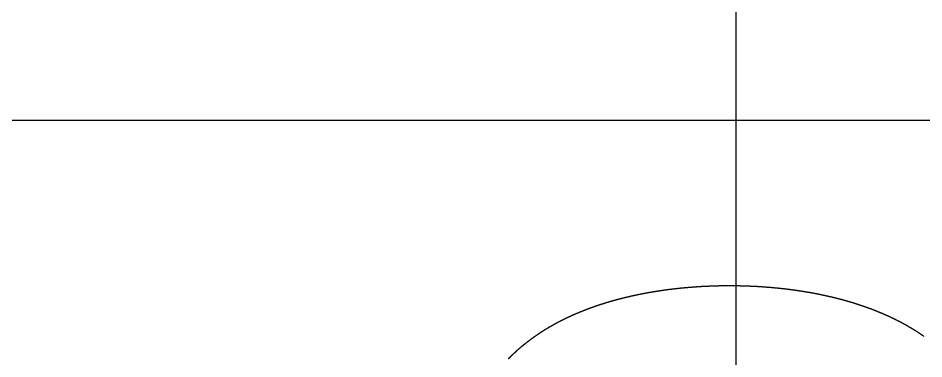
# Model space of a CAD drawing. Header units: millimetres. Extents: x 88 to 97873, y 32 to 55088.
# Drawn here: x 48054.59 to 48100.99, y 4648.27 to 4665.75 of the extents above; entities that cross this region are included whole.
import ezdxf

# ---------------------------------------------------------------- set-up
doc = ezdxf.new("R2010")
doc.units = ezdxf.units.MM
doc.header["$LTSCALE"] = 0.3
doc.layers.add('FICHAS_XLR', color=7, linetype='Continuous')

# ---------------------------------------------------------------- blocks, each defined once
blk = doc.blocks.new('FICHA_XLR_FEMEA')
at = {"layer": 'FICHAS_XLR', "color": 0}
blk.add_lwpolyline([(364.1, 1568.6), (363.8, 1568.8), (363.6, 1568.9), (363.3, 1569.1), (363, 1569.3), (362.8, 1569.5), (362.5, 1569.6), (362.3, 1569.8), (362, 1570), (361.8, 1570.2), (361.5, 1570.4), (361.3, 1570.5), (361, 1570.7), (360.7, 1570.9), (360.5, 1571.1), (360.2, 1571.2), (360, 1571.4), (359.7, 1571.6), (359.5, 1571.8), (359.2, 1571.9), (358.9, 1572.1), (358.7, 1572.3), (358.4, 1572.5), (358.2, 1572.6), (357.9, 1572.8), (357.7, 1573), (357.4, 1573.1), (357.1, 1573.3), (356.9, 1573.5), (356.6, 1573.7), (356.4, 1573.8), (356.1, 1574), (355.8, 1574.2), (355.6, 1574.4), (355.3, 1574.5), (355.1, 1574.7), (354.8, 1574.9), (354.5, 1575), (354.3, 1575.2), (354, 1575.4), (353.8, 1575.6), (353.5, 1575.7), (353.2, 1575.9), (353, 1576.1), (352.7, 1576.2), (352.4, 1576.4), (352.2, 1576.6), (351.9, 1576.8), (351.7, 1576.9), (351.4, 1577.1), (351.1, 1577.3), (350.9, 1577.4), (350.6, 1577.6), (350.3, 1577.8), (350.1, 1577.9), (349.8, 1578.1), (349.5, 1578.3), (349.3, 1578.5), (349, 1578.6), (348.7, 1578.8), (348.5, 1579), (348.2, 1579.1), (347.9, 1579.3), (347.7, 1579.5), (347.4, 1579.6), (347.1, 1579.8), (346.9, 1580), (346.6, 1580.1), (346.3, 1580.3), (346.1, 1580.5), (345.8, 1580.6), (345.5, 1580.8), (345.3, 1581), (345, 1581.1), (344.7, 1581.3), (344.5, 1581.5), (344.2, 1581.6), (343.9, 1581.8), (343.7, 1582), (343.4, 1582.1), (343.1, 1582.3), (342.9, 1582.5), (342.6, 1582.6), (342.3, 1582.8), (342, 1582.9), (341.8, 1583.1), (341.5, 1583.3), (341.2, 1583.4), (341, 1583.6), (340.7, 1583.8), (340.4, 1583.9), (340.1, 1584.1), (339.9, 1584.3), (339.6, 1584.4), (339.3, 1584.6), (339.1, 1584.7), (338.8, 1584.9), (338.5, 1585.1), (338.2, 1585.2), (338, 1585.4), (337.7, 1585.6), (337.4, 1585.7), (337.1, 1585.9), (336.9, 1586), (336.6, 1586.2), (336.3, 1586.4), (336, 1586.5), (335.8, 1586.7), (335.5, 1586.8), (335.2, 1587), (334.9, 1587.2), (334.7, 1587.3), (334.4, 1587.5), (334.1, 1587.6), (333.8, 1587.8), (333.6, 1588), (333.3, 1588.1), (333, 1588.3), (332.7, 1588.4), (332.5, 1588.6), (332.2, 1588.8), (331.9, 1588.9), (331.6, 1589.1), (331.4, 1589.2), (331.1, 1589.4), (330.8, 1589.5), (330.5, 1589.7), (330.2, 1589.9), (330, 1590), (329.7, 1590.2), (329.4, 1590.3), (329.1, 1590.5), (328.8, 1590.6), (328.6, 1590.8), (328.3, 1591), (328, 1591.1), (327.7, 1591.3), (327.5, 1591.4), (327.2, 1591.6), (326.9, 1591.7), (326.6, 1591.9), (326.3, 1592), (326, 1592.2), (325.8, 1592.4), (325.5, 1592.5), (325.2, 1592.7), (324.9, 1592.8), (324.6, 1593), (324.4, 1593.1), (324.1, 1593.3), (323.8, 1593.4), (323.5, 1593.6), (323.2, 1593.7), (322.9, 1593.9), (322.7, 1594), (322.4, 1594.2), (322.1, 1594.3), (321.8, 1594.5), (321.5, 1594.6), (321.2, 1594.8), (321, 1595), (320.7, 1595.1), (320.4, 1595.3), (320.1, 1595.4), (319.8, 1595.6), (319.5, 1595.7), (319.3, 1595.9), (319, 1596), (318.7, 1596.2), (318.4, 1596.3), (318.1, 1596.5), (317.8, 1596.6), (317.5, 1596.8), (317.2, 1596.9), (317, 1597.1), (316.7, 1597.2), (316.4, 1597.4), (316.1, 1597.5), (315.8, 1597.7), (315.5, 1597.8), (315.2, 1597.9), (315, 1598.1), (314.7, 1598.2), (314.4, 1598.4), (314.1, 1598.5), (313.8, 1598.7), (313.5, 1598.8), (313.2, 1599), (312.9, 1599.1), (312.6, 1599.3), (312.4, 1599.4), (312.1, 1599.6), (311.8, 1599.7), (311.5, 1599.9), (311.2, 1600), (310.9, 1600.1), (310.6, 1600.3), (310.3, 1600.4), (310, 1600.6), (309.7, 1600.7), (309.5, 1600.9), (309.2, 1601), (308.9, 1601.2), (308.6, 1601.3), (308.3, 1601.5), (308, 1601.6), (307.7, 1601.7), (307.4, 1601.9), (307.1, 1602), (306.8, 1602.2), (306.5, 1602.3), (306.2, 1602.5), (305.9, 1602.6), (305.7, 1602.7), (305.4, 1602.9), (305.1, 1603), (304.8, 1603.2), (304.5, 1603.3), (304.2, 1603.5), (303.9, 1603.6), (303.6, 1603.7), (303.3, 1603.9), (303, 1604), (302.7, 1604.2), (302.4, 1604.3), (302.1, 1604.4), (301.8, 1604.6), (301.5, 1604.7), (301.2, 1604.9), (300.9, 1605), (300.6, 1605.1), (300.3, 1605.3), (300, 1605.4), (299.8, 1605.6), (299.5, 1605.7), (299.2, 1605.8), (298.9, 1606), (298.6, 1606.1), (298.3, 1606.3), (298, 1606.4), (297.7, 1606.5), (297.4, 1606.7), (297.1, 1606.8), (296.8, 1606.9), (296.5, 1607.1), (296.2, 1607.2), (295.9, 1607.4), (295.6, 1607.5), (295.3, 1607.6), (295, 1607.8), (294.7, 1607.9), (294.4, 1608), (294.1, 1608.2), (293.8, 1608.3), (293.5, 1608.4), (293.2, 1608.6), (292.9, 1608.7), (292.6, 1608.9), (292.3, 1609), (292, 1609.1), (291.7, 1609.3), (291.4, 1609.4), (291.1, 1609.5), (290.8, 1609.7), (290.5, 1609.8), (290.2, 1609.9), (289.9, 1610.1), (289.6, 1610.2), (289.3, 1610.3), (289, 1610.5), (288.7, 1610.6), (288.4, 1610.7), (288.1, 1610.9), (287.8, 1611), (287.5, 1611.1), (287.2, 1611.3), (286.8, 1611.4), (286.5, 1611.5), (286.2, 1611.7), (285.9, 1611.8), (285.6, 1611.9), (285.3, 1612), (285, 1612.2), (284.7, 1612.3), (284.4, 1612.4), (284.1, 1612.6), (283.8, 1612.7), (283.5, 1612.8), (283.2, 1613), (282.9, 1613.1), (282.6, 1613.2), (282.3, 1613.3), (282, 1613.5), (281.7, 1613.6), (281.4, 1613.7), (281.1, 1613.9), (280.7, 1614), (280.4, 1614.1), (280.1, 1614.3), (279.8, 1614.4), (279.5, 1614.5), (279.2, 1614.6), (278.9, 1614.8), (278.6, 1614.9), (278.3, 1615), (278, 1615.1), (277.7, 1615.3), (277.4, 1615.4), (277.1, 1615.5), (276.8, 1615.7), (276.4, 1615.8), (276.1, 1615.9), (275.8, 1616), (275.5, 1616.2), (275.2, 1616.3), (274.9, 1616.4), (274.6, 1616.5), (274.3, 1616.7), (274, 1616.8), (273.7, 1616.9), (273.4, 1617), (273, 1617.2), (272.7, 1617.3), (272.4, 1617.4), (272.1, 1617.5), (271.8, 1617.7), (271.5, 1617.8), (271.2, 1617.9), (270.9, 1618), (270.6, 1618.1), (270.2, 1618.3), (269.9, 1618.4), (269.6, 1618.5), (269.3, 1618.6), (269, 1618.8), (268.7, 1618.9), (268.4, 1619), (268.1, 1619.1), (267.7, 1619.3), (267.4, 1619.4), (267.1, 1619.5), (266.8, 1619.6), (266.5, 1619.7), (266.2, 1619.9), (265.9, 1620), (265.6, 1620.1), (265.2, 1620.2), (264.9, 1620.3), (264.6, 1620.5), (264.3, 1620.6), (264, 1620.7), (263.7, 1620.8), (263.4, 1620.9), (263, 1621.1), (262.7, 1621.2), (262.4, 1621.3), (262.1, 1621.4), (261.8, 1621.5), (261.5, 1621.7), (261.1, 1621.8), (260.8, 1621.9), (260.5, 1622), (260.2, 1622.1), (259.9, 1622.2), (259.6, 1622.4), (259.3, 1622.5), (258.9, 1622.6), (258.6, 1622.7), (258.3, 1622.8), (258, 1622.9), (257.7, 1623.1), (257.4, 1623.2), (257, 1623.3), (256.7, 1623.4), (256.4, 1623.5), (256.1, 1623.6), (255.8, 1623.8), (255.4, 1623.9), (255.1, 1624), (254.8, 1624.1), (254.5, 1624.2), (254.2, 1624.3), (253.9, 1624.4), (253.5, 1624.6), (253.2, 1624.7), (252.9, 1624.8), (252.6, 1624.9), (252.3, 1625), (251.9, 1625.1), (251.6, 1625.2), (251.3, 1625.4), (251, 1625.5), (250.7, 1625.6), (250.3, 1625.7), (250, 1625.8), (249.7, 1625.9), (249.4, 1626), (249.1, 1626.1), (248.7, 1626.3), (248.4, 1626.4), (248.1, 1626.5), (247.8, 1626.6), (247.4, 1626.7), (247.1, 1626.8), (246.8, 1626.9), (246.5, 1627), (246.2, 1627.1), (245.8, 1627.3), (245.5, 1627.4), (245.2, 1627.5), (244.9, 1627.6), (244.5, 1627.7), (244.2, 1627.8), (243.9, 1627.9), (243.6, 1628), (243.3, 1628.1), (242.9, 1628.2), (242.6, 1628.4), (242.3, 1628.5), (242, 1628.6), (241.6, 1628.7), (241.3, 1628.8), (241, 1628.9), (240.7, 1629), (240.3, 1629.1), (240, 1629.2), (239.7, 1629.3), (239.4, 1629.4), (239, 1629.5), (238.7, 1629.6), (238.4, 1629.7), (238.1, 1629.9), (237.7, 1630), (237.4, 1630.1), (237.1, 1630.2), (236.8, 1630.3), (236.4, 1630.4), (236.1, 1630.5), (235.8, 1630.6), (235.5, 1630.7), (235.1, 1630.8), (234.8, 1630.9), (234.5, 1631), (234.2, 1631.1), (233.8, 1631.2), (233.5, 1631.3), (233.2, 1631.4), (232.8, 1631.5), (232.5, 1631.6), (232.2, 1631.7), (231.9, 1631.9), (231.5, 1632), (231.2, 1632.1), (230.9, 1632.2), (230.6, 1632.3), (230.2, 1632.4), (229.9, 1632.5), (229.6, 1632.6), (229.2, 1632.7), (228.9, 1632.8), (228.6, 1632.9), (228.3, 1633), (227.9, 1633.1), (227.6, 1633.2), (227.3, 1633.3), (226.9, 1633.4), (226.6, 1633.5), (226.3, 1633.6), (225.9, 1633.7), (225.6, 1633.8), (225.3, 1633.9), (225, 1634), (224.6, 1634.1), (224.3, 1634.2), (224, 1634.3), (223.6, 1634.4), (223.3, 1634.5), (223, 1634.6), (222.6, 1634.7), (222.3, 1634.8), (222, 1634.9), (221.7, 1635), (221.3, 1635.1), (221, 1635.2), (220.7, 1635.3), (220.3, 1635.4), (220, 1635.5), (219.7, 1635.6), (219.3, 1635.7), (219, 1635.8), (218.7, 1635.9), (218.3, 1636), (218, 1636.1), (217.7, 1636.1), (217.3, 1636.2), (217, 1636.3), (216.7, 1636.4), (216.3, 1636.5), (216, 1636.6), (215.7, 1636.7), (215.3, 1636.8), (215, 1636.9), (214.7, 1637), (214.3, 1637.1), (214, 1637.2), (213.7, 1637.3), (213.3, 1637.4), (213, 1637.5), (212.7, 1637.6), (212.3, 1637.7), (212, 1637.8), (211.7, 1637.9), (211.3, 1638), (211, 1638), (210.7, 1638.1), (210.3, 1638.2), (210, 1638.3), (209.6, 1638.4), (209.3, 1638.5), (209, 1638.6), (208.6, 1638.7), (208.3, 1638.8), (208, 1638.9), (207.6, 1639), (207.3, 1639.1), (207, 1639.2), (206.6, 1639.2), (206.3, 1639.3), (205.9, 1639.4), (205.6, 1639.5), (205.3, 1639.6), (204.9, 1639.7), (204.6, 1639.8), (204.3, 1639.9), (203.9, 1640), (203.6, 1640.1), (203.3, 1640.1), (202.9, 1640.2), (202.6, 1640.3), (202.2, 1640.4), (201.9, 1640.5), (201.6, 1640.6), (201.2, 1640.7), (200.9, 1640.8), (200.5, 1640.9), (200.2, 1640.9), (199.9, 1641), (199.5, 1641.1), (199.2, 1641.2), (198.9, 1641.3), (198.5, 1641.4), (198.2, 1641.5), (197.8, 1641.6), (197.5, 1641.6), (197.2, 1641.7), (196.8, 1641.8), (196.5, 1641.9), (196.1, 1642), (195.8, 1642.1), (195.5, 1642.2), (195.1, 1642.3), (194.8, 1642.3), (194.4, 1642.4), (194.1, 1642.5), (193.8, 1642.6), (193.4, 1642.7), (193.1, 1642.8), (192.7, 1642.9), (192.4, 1642.9), (192.1, 1643), (191.7, 1643.1), (191.4, 1643.2), (191, 1643.3), (190.7, 1643.4), (190.3, 1643.4), (190, 1643.5), (189.7, 1643.6), (189.3, 1643.7), (189, 1643.8), (188.6, 1643.9), (188.3, 1643.9), (188, 1644), (187.6, 1644.1), (187.3, 1644.2), (186.9, 1644.3), (186.6, 1644.3), (186.2, 1644.4), (185.9, 1644.5), (185.6, 1644.6), (185.2, 1644.7), (184.9, 1644.8), (184.5, 1644.8), (184.2, 1644.9), (183.8, 1645), (183.5, 1645.1), (183.2, 1645.2), (182.8, 1645.2), (182.5, 1645.3), (182.1, 1645.4), (181.8, 1645.5), (181.4, 1645.6), (181.1, 1645.6), (180.7, 1645.7), (180.4, 1645.8), (180.1, 1645.9), (179.7, 1646), (179.4, 1646), (179, 1646.1), (178.7, 1646.2), (178.3, 1646.3), (178, 1646.3), (177.6, 1646.4), (177.3, 1646.5), (176.9, 1646.6), (176.6, 1646.7), (176.3, 1646.7), (175.9, 1646.8), (175.6, 1646.9), (175.2, 1647), (174.9, 1647), (174.5, 1647.1), (174.2, 1647.2), (173.8, 1647.3), (173.5, 1647.3), (173.1, 1647.4), (172.8, 1647.5), (172.5, 1647.6), (172.1, 1647.7), (171.8, 1647.7), (171.4, 1647.8), (171.1, 1647.9), (170.7, 1648), (170.4, 1648), (170, 1648.1), (169.7, 1648.2), (169.3, 1648.2), (169, 1648.3), (168.6, 1648.4), (168.3, 1648.5), (167.9, 1648.5), (167.6, 1648.6), (167.2, 1648.7), (166.9, 1648.8), (166.5, 1648.8), (166.2, 1648.9), (165.8, 1649), (165.5, 1649.1), (165.2, 1649.1), (164.8, 1649.2), (164.5, 1649.3), (164.1, 1649.3), (163.8, 1649.4), (163.4, 1649.5), (163.1, 1649.6), (162.7, 1649.6), (162.4, 1649.7), (162, 1649.8), (161.7, 1649.8), (161.3, 1649.9), (161, 1650), (160.6, 1650.1), (160.3, 1650.1), (159.9, 1650.2), (159.6, 1650.3), (159.2, 1650.3), (158.9, 1650.4), (158.5, 1650.5), (158.2, 1650.5), (157.8, 1650.6), (157.5, 1650.7), (157.1, 1650.7), (156.8, 1650.8), (156.4, 1650.9), (156.1, 1651), (155.7, 1651), (155.4, 1651.1), (155, 1651.2), (154.7, 1651.2), (154.3, 1651.3), (154, 1651.4), (153.6, 1651.4), (153.3, 1651.5), (152.9, 1651.6), (152.6, 1651.6), (152.2, 1651.7), (151.8, 1651.8), (151.5, 1651.8), (151.1, 1651.9), (150.8, 1652), (150.4, 1652), (150.1, 1652.1), (149.7, 1652.2), (149.4, 1652.2), (149, 1652.3), (148.7, 1652.3), (148.3, 1652.4), (148, 1652.5), (147.6, 1652.5), (147.3, 1652.6), (146.9, 1652.7), (146.6, 1652.7), (146.2, 1652.8), (145.9, 1652.9), (145.5, 1652.9), (145.2, 1653), (144.8, 1653.1), (144.4, 1653.1), (144.1, 1653.2), (143.7, 1653.2), (143.4, 1653.3), (143, 1653.4), (142.7, 1653.4), (142.3, 1653.5), (142, 1653.6), (141.6, 1653.6), (141.3, 1653.7), (140.9, 1653.7), (140.6, 1653.8), (140.2, 1653.9), (139.8, 1653.9), (139.5, 1654), (139.1, 1654), (138.8, 1654.1), (138.4, 1654.2), (138.1, 1654.2), (137.7, 1654.3), (137.4, 1654.3), (137, 1654.4), (136.7, 1654.5), (136.3, 1654.5), (135.9, 1654.6), (135.6, 1654.6), (135.2, 1654.7), (134.9, 1654.8), (134.5, 1654.8), (134.2, 1654.9), (133.8, 1654.9), (133.5, 1655), (133.1, 1655.1), (132.7, 1655.1), (132.4, 1655.2), (132, 1655.2), (131.7, 1655.3), (131.3, 1655.3), (131, 1655.4), (130.6, 1655.5), (130.3, 1655.5), (129.9, 1655.6), (129.5, 1655.6), (129.2, 1655.7), (128.8, 1655.7), (128.5, 1655.8), (128.1, 1655.9), (127.8, 1655.9), (127.4, 1656), (127, 1656), (126.7, 1656.1), (126.3, 1656.1), (126, 1656.2), (125.6, 1656.2), (125.3, 1656.3), (124.9, 1656.4), (124.5, 1656.4), (124.2, 1656.5), (123.8, 1656.5), (123.5, 1656.6), (123.1, 1656.6), (122.8, 1656.7), (122.4, 1656.7), (122, 1656.8), (121.7, 1656.8), (121.3, 1656.9), (121, 1656.9), (120.6, 1657), (120.2, 1657.1), (119.9, 1657.1), (119.5, 1657.2), (119.2, 1657.2), (118.8, 1657.3), (118.5, 1657.3), (118.1, 1657.4), (117.7, 1657.4), (117.4, 1657.5), (117, 1657.5), (116.7, 1657.6), (116.3, 1657.6), (115.9, 1657.7), (115.6, 1657.7), (115.2, 1657.8), (114.9, 1657.8), (114.5, 1657.9), (114.1, 1657.9), (113.8, 1658), (113.4, 1658), (113.1, 1658.1), (112.7, 1658.1), (112.4, 1658.2), (112, 1658.2), (111.6, 1658.3), (111.3, 1658.3), (110.9, 1658.4), (110.6, 1658.4), (110.2, 1658.5), (109.8, 1658.5), (109.5, 1658.6), (109.1, 1658.6), (108.8, 1658.7), (108.4, 1658.7), (108, 1658.8), (107.7, 1658.8), (107.3, 1658.9), (107, 1658.9), (106.6, 1658.9), (106.2, 1659), (105.9, 1659), (105.5, 1659.1), (105.1, 1659.1), (104.8, 1659.2), (104.4, 1659.2), (104.1, 1659.3), (103.7, 1659.3), (103.3, 1659.4), (103, 1659.4), (102.6, 1659.5), (102.3, 1659.5), (101.9, 1659.5), (101.5, 1659.6), (101.2, 1659.6), (100.8, 1659.7), (100.5, 1659.7), (100.1, 1659.8), (99.7, 1659.8), (99.4, 1659.9), (99, 1659.9), (98.6, 1659.9), (98.3, 1660), (97.9, 1660), (97.6, 1660.1), (97.2, 1660.1), (96.8, 1660.2), (96.5, 1660.2), (96.1, 1660.2), (95.7, 1660.3), (95.4, 1660.3), (95, 1660.4), (94.7, 1660.4), (94.3, 1660.5), (93.9, 1660.5), (93.6, 1660.5), (93.2, 1660.6), (92.8, 1660.6), (92.5, 1660.7), (92.1, 1660.7), (91.8, 1660.7), (91.4, 1660.8), (91, 1660.8), (90.7, 1660.9), (90.3, 1660.9), (89.9, 1661), (89.6, 1661), (89.2, 1661), (88.9, 1661.1), (88.5, 1661.1), (88.1, 1661.2), (87.8, 1661.2), (87.4, 1661.2), (87, 1661.3), (86.7, 1661.3), (86.3, 1661.3), (85.9, 1661.4), (85.6, 1661.4), (85.2, 1661.5), (84.9, 1661.5), (84.5, 1661.5), (84.1, 1661.6), (83.8, 1661.6), (83.4, 1661.6), (83, 1661.7), (82.7, 1661.7), (82.3, 1661.8), (81.9, 1661.8), (81.6, 1661.8), (81.2, 1661.9), (80.9, 1661.9), (80.5, 1661.9), (80.1, 1662), (79.8, 1662), (79.4, 1662.1), (79, 1662.1), (78.7, 1662.1), (78.3, 1662.2), (77.9, 1662.2), (77.6, 1662.2), (77.2, 1662.3), (76.8, 1662.3), (76.5, 1662.3), (76.1, 1662.4), (75.8, 1662.4), (75.4, 1662.4), (75, 1662.5), (74.7, 1662.5), (74.3, 1662.5), (73.9, 1662.6), (73.6, 1662.6), (73.2, 1662.6), (72.8, 1662.7), (72.5, 1662.7), (72.1, 1662.7), (71.7, 1662.8), (71.4, 1662.8), (71, 1662.8), (70.6, 1662.9), (70.3, 1662.9), (69.9, 1662.9), (69.5, 1663), (69.2, 1663), (68.8, 1663), (68.4, 1663.1), (68.1, 1663.1), (67.7, 1663.1), (67.3, 1663.2), (67, 1663.2), (66.6, 1663.2), (66.3, 1663.2), (65.9, 1663.3), (65.5, 1663.3), (65.2, 1663.3), (64.8, 1663.4), (64.4, 1663.4), (64.1, 1663.4), (63.7, 1663.5), (63.3, 1663.5), (63, 1663.5), (62.6, 1663.5), (62.2, 1663.6), (61.9, 1663.6), (61.5, 1663.6), (61.1, 1663.7), (60.8, 1663.7), (60.4, 1663.7), (60, 1663.7), (59.7, 1663.8), (59.3, 1663.8), (58.9, 1663.8), (58.6, 1663.9), (58.2, 1663.9), (57.8, 1663.9), (57.5, 1663.9), (57.1, 1664), (56.7, 1664), (56.4, 1664), (56, 1664), (55.6, 1664.1), (55.3, 1664.1), (54.9, 1664.1), (54.5, 1664.1), (54.2, 1664.2), (53.8, 1664.2), (53.4, 1664.2), (53.1, 1664.3), (52.7, 1664.3), (52.3, 1664.3), (52, 1664.3), (51.6, 1664.4), (51.2, 1664.4), (50.9, 1664.4), (50.5, 1664.4), (50.1, 1664.4), (49.7, 1664.5), (49.4, 1664.5), (49, 1664.5), (48.6, 1664.5), (48.3, 1664.6), (47.9, 1664.6), (47.5, 1664.6), (47.2, 1664.6), (46.8, 1664.7), (46.4, 1664.7), (46.1, 1664.7), (45.7, 1664.7), (45.3, 1664.8), (45, 1664.8), (44.6, 1664.8), (44.2, 1664.8), (43.9, 1664.8), (43.5, 1664.9), (43.1, 1664.9), (42.8, 1664.9), (42.4, 1664.9), (42, 1664.9), (41.7, 1665), (41.3, 1665), (40.9, 1665), (40.6, 1665), (40.2, 1665), (39.8, 1665.1), (39.4, 1665.1), (39.1, 1665.1), (38.7, 1665.1), (38.3, 1665.1), (38, 1665.2), (37.6, 1665.2), (37.2, 1665.2), (36.9, 1665.2), (36.5, 1665.2), (36.1, 1665.3), (35.8, 1665.3), (35.4, 1665.3), (35, 1665.3), (34.7, 1665.3), (34.3, 1665.4), (33.9, 1665.4), (33.6, 1665.4), (33.2, 1665.4), (32.8, 1665.4), (32.4, 1665.4), (32.1, 1665.5), (31.7, 1665.5), (31.3, 1665.5), (31, 1665.5), (30.6, 1665.5), (30.2, 1665.5), (29.9, 1665.6), (29.5, 1665.6), (29.1, 1665.6), (28.8, 1665.6), (28.4, 1665.6), (28, 1665.6), (27.7, 1665.7), (27.3, 1665.7), (26.9, 1665.7), (26.5, 1665.7), (26.2, 1665.7), (25.8, 1665.7), (25.4, 1665.7), (25.1, 1665.8), (24.7, 1665.8), (24.3, 1665.8), (24, 1665.8), (23.6, 1665.8), (23.2, 1665.8), (22.9, 1665.8), (22.5, 1665.9), (22.1, 1665.9), (21.7, 1665.9), (21.4, 1665.9), (21, 1665.9), (20.6, 1665.9), (20.3, 1665.9), (19.9, 1665.9), (19.5, 1666), (19.2, 1666), (18.8, 1666), (18.4, 1666), (18.1, 1666), (17.7, 1666), (17.3, 1666), (16.9, 1666), (16.6, 1666), (16.2, 1666.1), (15.8, 1666.1), (15.5, 1666.1), (15.1, 1666.1), (14.7, 1666.1), (14.4, 1666.1), (14, 1666.1), (13.6, 1666.1), (13.3, 1666.1), (12.9, 1666.1), (12.5, 1666.2), (12.1, 1666.2), (11.8, 1666.2), (11.4, 1666.2), (11, 1666.2), (10.7, 1666.2), (10.3, 1666.2), (9.9, 1666.2), (9.6, 1666.2), (9.2, 1666.2), (8.8, 1666.2), (8.4, 1666.3), (8.1, 1666.3), (7.7, 1666.3), (7.3, 1666.3), (7, 1666.3), (6.6, 1666.3), (6.2, 1666.3), (5.9, 1666.3), (5.5, 1666.3), (5.1, 1666.3), (4.7, 1666.3), (4.4, 1666.3), (4, 1666.3), (3.6, 1666.3), (3.3, 1666.3), (2.9, 1666.4), (2.5, 1666.4), (2.2, 1666.4), (1.8, 1666.4), (1.4, 1666.4), (1, 1666.4), (0.7, 1666.4), (0.3, 1666.4), (-0.1, 1666.4), (-0.4, 1666.4), (-0.8, 1666.4), (-1.2, 1666.4), (-1.5, 1666.4), (-1.9, 1666.4), (-2.3, 1666.4), (-2.6, 1666.4), (-3, 1666.4), (-3.4, 1666.4), (-3.8, 1666.4), (-4.1, 1666.4), (-4.5, 1666.4), (-4.9, 1666.4), (-5.2, 1666.4), (-5.6, 1666.5), (-6, 1666.5), (-6.3, 1666.5), (-6.7, 1666.5), (-7.1, 1666.5), (-7.5, 1666.5), (-7.8, 1666.5), (-8.2, 1666.5), (-8.6, 1666.5), (-8.9, 1666.5), (-9.3, 1666.5), (-9.7, 1666.5), (-10, 1666.5), (-10.4, 1666.5), (-10.8, 1666.5), (-11.2, 1666.5), (-11.5, 1666.5), (-11.9, 1666.5), (-12.3, 1666.5), (-12.6, 1666.5), (-13, 1666.5), (-13.4, 1666.5), (-13.7, 1666.5), (-14.1, 1666.5), (-14.5, 1666.5), (-14.9, 1666.5), (-15.2, 1666.5), (-15.6, 1666.5), (-16, 1666.5), (-16.3, 1666.5), (-16.7, 1666.5), (-17.1, 1666.5), (-17.4, 1666.5), (-17.8, 1666.5), (-18.2, 1666.5), (-18.6, 1666.5), (-18.9, 1666.5), (-19.3, 1666.4), (-19.7, 1666.4), (-20, 1666.4), (-20.4, 1666.4), (-20.8, 1666.4), (-21.1, 1666.4), (-21.5, 1666.4), (-21.9, 1666.4), (-22.3, 1666.4), (-22.6, 1666.4), (-23, 1666.4), (-23.4, 1666.4), (-23.7, 1666.4), (-24.1, 1666.4), (-24.5, 1666.4), (-24.8, 1666.4), (-25.2, 1666.4), (-25.6, 1666.4), (-26, 1666.4), (-26.3, 1666.4), (-26.7, 1666.4), (-27.1, 1666.4), (-27.4, 1666.4), (-27.8, 1666.3), (-28.2, 1666.3), (-28.5, 1666.3), (-28.9, 1666.3), (-29.3, 1666.3), (-29.7, 1666.3), (-30, 1666.3), (-30.4, 1666.3), (-30.8, 1666.3), (-31.1, 1666.3), (-31.5, 1666.3), (-31.9, 1666.3), (-32.2, 1666.3), (-32.6, 1666.3), (-33, 1666.3), (-33.4, 1666.2), (-33.7, 1666.2), (-34.1, 1666.2), (-34.5, 1666.2), (-34.8, 1666.2), (-35.2, 1666.2), (-35.6, 1666.2), (-35.9, 1666.2), (-36.3, 1666.2), (-36.7, 1666.2), (-37.1, 1666.2), (-37.4, 1666.1), (-37.8, 1666.1), (-38.2, 1666.1), (-38.5, 1666.1), (-38.9, 1666.1), (-39.3, 1666.1), (-39.6, 1666.1), (-40, 1666.1), (-40.4, 1666.1), (-40.7, 1666.1), (-41.1, 1666), (-41.5, 1666), (-41.9, 1666), (-42.2, 1666), (-42.6, 1666), (-43, 1666), (-43.3, 1666), (-43.7, 1666), (-44.1, 1666), (-44.4, 1665.9), (-44.8, 1665.9), (-45.2, 1665.9), (-45.5, 1665.9), (-45.9, 1665.9), (-46.3, 1665.9), (-46.7, 1665.9), (-47, 1665.9), (-47.4, 1665.8), (-47.8, 1665.8), (-48.1, 1665.8), (-48.5, 1665.8), (-48.9, 1665.8), (-49.2, 1665.8), (-49.6, 1665.8), (-50, 1665.7), (-50.3, 1665.7), (-50.7, 1665.7), (-51.1, 1665.7), (-51.5, 1665.7), (-51.8, 1665.7), (-52.2, 1665.7), (-52.6, 1665.6), (-52.9, 1665.6), (-53.3, 1665.6), (-53.7, 1665.6), (-54, 1665.6), (-54.4, 1665.6), (-54.8, 1665.5), (-55.1, 1665.5), (-55.5, 1665.5), (-55.9, 1665.5), (-56.2, 1665.5), (-56.6, 1665.5), (-57, 1665.4), (-57.4, 1665.4), (-57.7, 1665.4), (-58.1, 1665.4), (-58.5, 1665.4), (-58.8, 1665.4), (-59.2, 1665.3), (-59.6, 1665.3), (-59.9, 1665.3), (-60.3, 1665.3), (-60.7, 1665.3), (-61, 1665.2), (-61.4, 1665.2), (-61.8, 1665.2), (-62.1, 1665.2), (-62.5, 1665.2), (-62.9, 1665.1), (-63.3, 1665.1), (-63.6, 1665.1), (-64, 1665.1), (-64.4, 1665.1), (-64.7, 1665), (-65.1, 1665), (-65.5, 1665), (-65.8, 1665), (-66.2, 1665), (-66.6, 1664.9), (-66.9, 1664.9), (-67.3, 1664.9), (-67.7, 1664.9), (-68, 1664.9), (-68.4, 1664.8), (-68.8, 1664.8), (-69.1, 1664.8), (-69.5, 1664.8), (-69.9, 1664.8), (-70.2, 1664.7), (-70.6, 1664.7), (-71, 1664.7), (-71.3, 1664.7), (-71.7, 1664.6), (-72.1, 1664.6), (-72.4, 1664.6), (-72.8, 1664.6), (-73.2, 1664.5), (-73.6, 1664.5), (-73.9, 1664.5), (-74.3, 1664.5), (-74.7, 1664.4), (-75, 1664.4), (-75.4, 1664.4), (-75.8, 1664.4), (-76.1, 1664.4), (-76.5, 1664.3), (-76.9, 1664.3), (-77.2, 1664.3), (-77.6, 1664.3), (-78, 1664.2), (-78.3, 1664.2), (-78.7, 1664.2), (-79.1, 1664.1), (-79.4, 1664.1), (-79.8, 1664.1), (-80.2, 1664.1), (-80.5, 1664), (-80.9, 1664), (-81.3, 1664), (-81.6, 1664), (-82, 1663.9), (-82.4, 1663.9), (-82.7, 1663.9), (-83.1, 1663.9), (-83.5, 1663.8), (-83.8, 1663.8), (-84.2, 1663.8), (-84.6, 1663.7), (-84.9, 1663.7), (-85.3, 1663.7), (-85.7, 1663.7), (-86, 1663.6), (-86.4, 1663.6), (-86.8, 1663.6), (-87.1, 1663.5), (-87.5, 1663.5), (-87.9, 1663.5), (-88.2, 1663.5), (-88.6, 1663.4), (-89, 1663.4), (-89.3, 1663.4), (-89.7, 1663.3), (-90.1, 1663.3), (-90.4, 1663.3), (-90.8, 1663.2), (-91.2, 1663.2), (-91.5, 1663.2), (-91.9, 1663.2), (-92.3, 1663.1), (-92.6, 1663.1), (-93, 1663.1), (-93.3, 1663), (-93.7, 1663), (-94.1, 1663), (-94.4, 1662.9), (-94.8, 1662.9), (-95.2, 1662.9), (-95.5, 1662.8), (-95.9, 1662.8), (-96.3, 1662.8), (-96.6, 1662.7), (-97, 1662.7), (-97.4, 1662.7), (-97.7, 1662.6), (-98.1, 1662.6), (-98.5, 1662.6), (-98.8, 1662.5), (-99.2, 1662.5), (-99.6, 1662.5), (-99.9, 1662.4), (-100.3, 1662.4), (-100.7, 1662.4), (-101, 1662.3), (-101.4, 1662.3), (-101.7, 1662.3), (-102.1, 1662.2), (-102.5, 1662.2), (-102.8, 1662.2), (-103.2, 1662.1), (-103.6, 1662.1), (-103.9, 1662.1), (-104.3, 1662), (-104.7, 1662), (-105, 1661.9), (-105.4, 1661.9), (-105.8, 1661.9), (-106.1, 1661.8), (-106.5, 1661.8), (-106.8, 1661.8), (-107.2, 1661.7), (-107.6, 1661.7), (-107.9, 1661.6), (-108.3, 1661.6), (-108.7, 1661.6), (-109, 1661.5), (-109.4, 1661.5), (-109.8, 1661.5), (-110.1, 1661.4), (-110.5, 1661.4), (-110.9, 1661.3), (-111.2, 1661.3), (-111.6, 1661.3), (-111.9, 1661.2), (-112.3, 1661.2), (-112.7, 1661.2), (-113, 1661.1), (-113.4, 1661.1), (-113.8, 1661), (-114.1, 1661), (-114.5, 1661), (-114.8, 1660.9), (-115.2, 1660.9), (-115.6, 1660.8), (-115.9, 1660.8), (-116.3, 1660.7), (-116.7, 1660.7), (-117, 1660.7), (-117.4, 1660.6), (-117.7, 1660.6), (-118.1, 1660.5), (-118.5, 1660.5), (-118.8, 1660.5), (-119.2, 1660.4), (-119.6, 1660.4), (-119.9, 1660.3), (-120.3, 1660.3), (-120.6, 1660.2), (-121, 1660.2), (-121.4, 1660.2), (-121.7, 1660.1), (-122.1, 1660.1), (-122.5, 1660), (-122.8, 1660), (-123.2, 1659.9), (-123.5, 1659.9), (-123.9, 1659.9), (-124.3, 1659.8), (-124.6, 1659.8), (-125, 1659.7), (-125.4, 1659.7), (-125.7, 1659.6), (-126.1, 1659.6), (-126.4, 1659.5), (-126.8, 1659.5), (-127.2, 1659.5), (-127.5, 1659.4), (-127.9, 1659.4), (-128.2, 1659.3), (-128.6, 1659.3), (-129, 1659.2), (-129.3, 1659.2), (-129.7, 1659.1), (-130, 1659.1), (-130.4, 1659), (-130.8, 1659), (-131.1, 1658.9), (-131.5, 1658.9), (-131.8, 1658.9), (-132.2, 1658.8), (-132.6, 1658.8), (-132.9, 1658.7), (-133.3, 1658.7), (-133.7, 1658.6), (-134, 1658.6), (-134.4, 1658.5), (-134.7, 1658.5), (-135.1, 1658.4), (-135.5, 1658.4), (-135.8, 1658.3), (-136.2, 1658.3), (-136.5, 1658.2), (-136.9, 1658.2), (-137.2, 1658.1), (-137.6, 1658.1), (-138, 1658), (-138.3, 1658), (-138.7, 1657.9), (-139, 1657.9), (-139.4, 1657.8), (-139.8, 1657.8), (-140.1, 1657.7), (-140.5, 1657.7), (-140.8, 1657.6), (-141.2, 1657.6), (-141.6, 1657.5), (-141.9, 1657.5), (-142.3, 1657.4), (-142.6, 1657.4), (-143, 1657.3), (-143.4, 1657.3), (-143.7, 1657.2), (-144.1, 1657.2), (-144.4, 1657.1), (-144.8, 1657.1), (-145.1, 1657), (-145.5, 1656.9), (-145.9, 1656.9), (-146.2, 1656.8), (-146.6, 1656.8), (-146.9, 1656.7), (-147.3, 1656.7), (-147.6, 1656.6), (-148, 1656.6), (-148.4, 1656.5), (-148.7, 1656.5), (-149.1, 1656.4), (-149.4, 1656.4), (-149.8, 1656.3), (-150.2, 1656.2), (-150.5, 1656.2), (-150.9, 1656.1), (-151.2, 1656.1), (-151.6, 1656), (-151.9, 1656), (-152.3, 1655.9), (-152.7, 1655.9), (-153, 1655.8), (-153.4, 1655.7), (-153.7, 1655.7), (-154.1, 1655.6), (-154.4, 1655.6), (-154.8, 1655.5), (-155.1, 1655.5), (-155.5, 1655.4), (-155.9, 1655.3), (-156.2, 1655.3), (-156.6, 1655.2), (-156.9, 1655.2), (-157.3, 1655.1), (-157.6, 1655.1), (-158, 1655), (-158.3, 1654.9), (-158.7, 1654.9), (-159.1, 1654.8), (-159.4, 1654.8), (-159.8, 1654.7), (-160.1, 1654.6), (-160.5, 1654.6), (-160.8, 1654.5), (-161.2, 1654.5), (-161.5, 1654.4), (-161.9, 1654.3), (-162.3, 1654.3), (-162.6, 1654.2), (-163, 1654.2), (-163.3, 1654.1), (-163.7, 1654), (-164, 1654), (-164.4, 1653.9), (-164.7, 1653.9), (-165.1, 1653.8), (-165.4, 1653.7), (-165.8, 1653.7), (-166.2, 1653.6), (-166.5, 1653.6), (-166.9, 1653.5), (-167.2, 1653.4), (-167.6, 1653.4), (-167.9, 1653.3), (-168.3, 1653.2), (-168.6, 1653.2), (-169, 1653.1), (-169.3, 1653.1), (-169.7, 1653), (-170, 1652.9), (-170.4, 1652.9), (-170.7, 1652.8), (-171.1, 1652.7), (-171.5, 1652.7), (-171.8, 1652.6), (-172.2, 1652.5), (-172.5, 1652.5), (-172.9, 1652.4), (-173.2, 1652.3), (-173.6, 1652.3), (-173.9, 1652.2), (-174.3, 1652.2), (-174.6, 1652.1), (-175, 1652), (-175.3, 1652), (-175.7, 1651.9), (-176, 1651.8), (-176.4, 1651.8), (-176.7, 1651.7), (-177.1, 1651.6), (-177.4, 1651.6), (-177.8, 1651.5), (-178.1, 1651.4), (-178.5, 1651.4), (-178.8, 1651.3), (-179.2, 1651.2), (-179.5, 1651.2), (-179.9, 1651.1), (-180.3, 1651), (-180.6, 1651), (-181, 1650.9), (-181.3, 1650.8), (-181.7, 1650.7), (-182, 1650.7), (-182.4, 1650.6), (-182.7, 1650.5), (-183.1, 1650.5), (-183.4, 1650.4), (-183.8, 1650.3), (-184.1, 1650.3), (-184.5, 1650.2), (-184.8, 1650.1), (-185.2, 1650.1), (-185.5, 1650), (-185.9, 1649.9), (-186.2, 1649.8), (-186.6, 1649.8), (-186.9, 1649.7), (-187.2, 1649.6), (-187.6, 1649.6), (-187.9, 1649.5), (-188.3, 1649.4), (-188.6, 1649.3), (-189, 1649.3), (-189.3, 1649.2), (-189.7, 1649.1), (-190, 1649.1), (-190.4, 1649), (-190.7, 1648.9), (-191.1, 1648.8), (-191.4, 1648.8), (-191.8, 1648.7), (-192.1, 1648.6), (-192.5, 1648.5), (-192.8, 1648.5), (-193.2, 1648.4), (-193.5, 1648.3), (-193.9, 1648.2), (-194.2, 1648.2), (-194.6, 1648.1), (-194.9, 1648), (-195.3, 1648), (-195.6, 1647.9), (-195.9, 1647.8), (-196.3, 1647.7), (-196.6, 1647.7), (-197, 1647.6), (-197.3, 1647.5), (-197.7, 1647.4), (-198, 1647.3), (-198.4, 1647.3), (-198.7, 1647.2), (-199.1, 1647.1), (-199.4, 1647), (-199.8, 1647), (-200.1, 1646.9), (-200.5, 1646.8), (-200.8, 1646.7), (-201.1, 1646.7), (-201.5, 1646.6), (-201.8, 1646.5), (-202.2, 1646.4), (-202.5, 1646.3), (-202.9, 1646.3), (-203.2, 1646.2), (-203.6, 1646.1), (-203.9, 1646), (-204.2, 1646), (-204.6, 1645.9), (-204.9, 1645.8), (-205.3, 1645.7), (-205.6, 1645.6), (-206, 1645.6), (-206.3, 1645.5), (-206.7, 1645.4), (-207, 1645.3), (-207.3, 1645.2), (-207.7, 1645.2), (-208, 1645.1), (-208.4, 1645), (-208.7, 1644.9), (-209.1, 1644.8), (-209.4, 1644.8), (-209.7, 1644.7), (-210.1, 1644.6), (-210.4, 1644.5), (-210.8, 1644.4), (-211.1, 1644.3), (-211.5, 1644.3), (-211.8, 1644.2), (-212.1, 1644.1), (-212.5, 1644), (-212.8, 1643.9), (-213.2, 1643.9), (-213.5, 1643.8), (-213.9, 1643.7), (-214.2, 1643.6), (-214.5, 1643.5), (-214.9, 1643.4), (-215.2, 1643.4), (-215.6, 1643.3), (-215.9, 1643.2), (-216.2, 1643.1), (-216.6, 1643), (-216.9, 1642.9), (-217.3, 1642.9), (-217.6, 1642.8), (-218, 1642.7), (-218.3, 1642.6), (-218.6, 1642.5), (-219, 1642.4), (-219.3, 1642.3), (-219.7, 1642.3), (-220, 1642.2), (-220.3, 1642.1), (-220.7, 1642), (-221, 1641.9), (-221.4, 1641.8), (-221.7, 1641.7), (-222, 1641.6), (-222.4, 1641.6), (-222.7, 1641.5), (-223.1, 1641.4), (-223.4, 1641.3), (-223.7, 1641.2), (-224.1, 1641.1), (-224.4, 1641), (-224.7, 1640.9), (-225.1, 1640.9), (-225.4, 1640.8), (-225.8, 1640.7), (-226.1, 1640.6), (-226.4, 1640.5), (-226.8, 1640.4), (-227.1, 1640.3), (-227.5, 1640.2), (-227.8, 1640.1), (-228.1, 1640.1), (-228.5, 1640), (-228.8, 1639.9), (-229.1, 1639.8), (-229.5, 1639.7), (-229.8, 1639.6), (-230.1, 1639.5), (-230.5, 1639.4), (-230.8, 1639.3), (-231.2, 1639.2), (-231.5, 1639.2), (-231.8, 1639.1), (-232.2, 1639), (-232.5, 1638.9), (-232.8, 1638.8), (-233.2, 1638.7), (-233.5, 1638.6), (-233.8, 1638.5), (-234.2, 1638.4), (-234.5, 1638.3), (-234.9, 1638.2), (-235.2, 1638.1), (-235.5, 1638), (-235.9, 1638), (-236.2, 1637.9), (-236.5, 1637.8), (-236.9, 1637.7), (-237.2, 1637.6), (-237.5, 1637.5), (-237.9, 1637.4), (-238.2, 1637.3), (-238.5, 1637.2), (-238.9, 1637.1), (-239.2, 1637), (-239.5, 1636.9), (-239.9, 1636.8), (-240.2, 1636.7), (-240.5, 1636.6), (-240.9, 1636.5), (-241.2, 1636.4), (-241.5, 1636.3), (-241.9, 1636.2), (-242.2, 1636.1), (-242.5, 1636.1), (-242.9, 1636), (-243.2, 1635.9), (-243.5, 1635.8), (-243.9, 1635.7), (-244.2, 1635.6), (-244.5, 1635.5), (-244.9, 1635.4), (-245.2, 1635.3), (-245.5, 1635.2), (-245.9, 1635.1), (-246.2, 1635), (-246.5, 1634.9), (-246.9, 1634.8), (-247.2, 1634.7), (-247.5, 1634.6), (-247.8, 1634.5), (-248.2, 1634.4), (-248.5, 1634.3), (-248.8, 1634.2), (-249.2, 1634.1), (-249.5, 1634), (-249.8, 1633.9), (-250.2, 1633.8), (-250.5, 1633.7), (-250.8, 1633.6), (-251.1, 1633.5), (-251.5, 1633.4), (-251.8, 1633.3), (-252.1, 1633.2), (-252.5, 1633.1), (-252.8, 1633), (-253.1, 1632.9), (-253.5, 1632.8), (-253.8, 1632.7), (-254.1, 1632.6), (-254.4, 1632.5), (-254.8, 1632.4), (-255.1, 1632.3), (-255.4, 1632.2), (-255.7, 1632.1), (-256.1, 1632), (-256.4, 1631.9), (-256.7, 1631.7), (-257.1, 1631.6), (-257.4, 1631.5), (-257.7, 1631.4), (-258, 1631.3), (-258.4, 1631.2), (-258.7, 1631.1), (-259, 1631), (-259.3, 1630.9), (-259.7, 1630.8), (-260, 1630.7), (-260.3, 1630.6), (-260.7, 1630.5), (-261, 1630.4), (-261.3, 1630.3), (-261.6, 1630.2), (-262, 1630.1), (-262.3, 1630), (-262.6, 1629.9), (-262.9, 1629.7), (-263.3, 1629.6), (-263.6, 1629.5), (-263.9, 1629.4), (-264.2, 1629.3), (-264.6, 1629.2), (-264.9, 1629.1), (-265.2, 1629), (-265.5, 1628.9), (-265.9, 1628.8), (-266.2, 1628.7), (-266.5, 1628.6), (-266.8, 1628.5), (-267.1, 1628.4), (-267.5, 1628.2), (-267.8, 1628.1), (-268.1, 1628), (-268.4, 1627.9), (-268.8, 1627.8), (-269.1, 1627.7), (-269.4, 1627.6), (-269.7, 1627.5), (-270.1, 1627.4), (-270.4, 1627.3), (-270.7, 1627.1), (-271, 1627), (-271.3, 1626.9), (-271.7, 1626.8), (-272, 1626.7), (-272.3, 1626.6), (-272.6, 1626.5), (-272.9, 1626.4), (-273.3, 1626.3), (-273.6, 1626.1), (-273.9, 1626), (-274.2, 1625.9), (-274.6, 1625.8), (-274.9, 1625.7), (-275.2, 1625.6), (-275.5, 1625.5), (-275.8, 1625.4), (-276.2, 1625.2), (-276.5, 1625.1), (-276.8, 1625), (-277.1, 1624.9), (-277.4, 1624.8), (-277.8, 1624.7), (-278.1, 1624.6), (-278.4, 1624.4), (-278.7, 1624.3), (-279, 1624.2), (-279.3, 1624.1), (-279.7, 1624), (-280, 1623.9), (-280.3, 1623.8), (-280.6, 1623.6), (-280.9, 1623.5), (-281.3, 1623.4), (-281.6, 1623.3), (-281.9, 1623.2), (-282.2, 1623.1), (-282.5, 1622.9), (-282.8, 1622.8), (-283.2, 1622.7), (-283.5, 1622.6), (-283.8, 1622.5), (-284.1, 1622.4), (-284.4, 1622.2), (-284.7, 1622.1), (-285.1, 1622), (-285.4, 1621.9), (-285.7, 1621.8), (-286, 1621.7), (-286.3, 1621.5), (-286.6, 1621.4), (-286.9, 1621.3), (-287.3, 1621.2), (-287.6, 1621.1), (-287.9, 1620.9), (-288.2, 1620.8), (-288.5, 1620.7), (-288.8, 1620.6), (-289.1, 1620.5), (-289.5, 1620.3), (-289.8, 1620.2), (-290.1, 1620.1), (-290.4, 1620), (-290.7, 1619.9), (-291, 1619.7), (-291.3, 1619.6), (-291.7, 1619.5), (-292, 1619.4), (-292.3, 1619.3), (-292.6, 1619.1), (-292.9, 1619), (-293.2, 1618.9), (-293.5, 1618.8), (-293.8, 1618.6), (-294.2, 1618.5), (-294.5, 1618.4), (-294.8, 1618.3), (-295.1, 1618.1), (-295.4, 1618), (-295.7, 1617.9), (-296, 1617.8), (-296.3, 1617.7), (-296.6, 1617.5), (-297, 1617.4), (-297.3, 1617.3), (-297.6, 1617.2), (-297.9, 1617), (-298.2, 1616.9), (-298.5, 1616.8), (-298.8, 1616.7), (-299.1, 1616.5), (-299.4, 1616.4), (-299.7, 1616.3), (-300.1, 1616.2), (-300.4, 1616), (-300.7, 1615.9), (-301, 1615.8), (-301.3, 1615.7), (-301.6, 1615.5), (-301.9, 1615.4), (-302.2, 1615.3), (-302.5, 1615.1), (-302.8, 1615), (-303.1, 1614.9), (-303.4, 1614.8), (-303.8, 1614.6), (-304.1, 1614.5), (-304.4, 1614.4), (-304.7, 1614.3), (-305, 1614.1), (-305.3, 1614), (-305.6, 1613.9), (-305.9, 1613.7), (-306.2, 1613.6), (-306.5, 1613.5), (-306.8, 1613.3), (-307.1, 1613.2), (-307.4, 1613.1), (-307.7, 1613), (-308, 1612.8), (-308.3, 1612.7), (-308.7, 1612.6), (-309, 1612.4), (-309.3, 1612.3), (-309.6, 1612.2), (-309.9, 1612), (-310.2, 1611.9), (-310.5, 1611.8), (-310.8, 1611.7), (-311.1, 1611.5), (-311.4, 1611.4), (-311.7, 1611.3), (-312, 1611.1), (-312.3, 1611), (-312.6, 1610.9), (-312.9, 1610.7), (-313.2, 1610.6), (-313.5, 1610.5), (-313.8, 1610.3), (-314.1, 1610.2), (-314.4, 1610.1), (-314.7, 1609.9), (-315, 1609.8), (-315.3, 1609.7), (-315.6, 1609.5), (-315.9, 1609.4), (-316.2, 1609.3), (-316.5, 1609.1), (-316.8, 1609), (-317.1, 1608.9), (-317.4, 1608.7), (-317.7, 1608.6), (-318, 1608.4), (-318.3, 1608.3), (-318.6, 1608.2), (-318.9, 1608), (-319.2, 1607.9), (-319.5, 1607.8), (-319.8, 1607.6), (-320.1, 1607.5), (-320.4, 1607.4), (-320.7, 1607.2), (-321, 1607.1), (-321.3, 1606.9), (-321.6, 1606.8), (-321.9, 1606.7), (-322.2, 1606.5), (-322.5, 1606.4), (-322.8, 1606.3), (-323.1, 1606.1), (-323.4, 1606), (-323.7, 1605.8), (-324, 1605.7), (-324.3, 1605.6), (-324.6, 1605.4), (-324.9, 1605.3), (-325.2, 1605.1), (-325.5, 1605), (-325.8, 1604.9), (-326.1, 1604.7), (-326.4, 1604.6), (-326.7, 1604.4), (-327, 1604.3), (-327.2, 1604.2), (-327.5, 1604), (-327.8, 1603.9), (-328.1, 1603.7), (-328.4, 1603.6), (-328.7, 1603.5), (-329, 1603.3), (-329.3, 1603.2), (-329.6, 1603), (-329.9, 1602.9), (-330.2, 1602.7), (-330.5, 1602.6), (-330.8, 1602.5), (-331.1, 1602.3), (-331.4, 1602.2), (-331.7, 1602), (-331.9, 1601.9), (-332.2, 1601.7), (-332.5, 1601.6), (-332.8, 1601.5), (-333.1, 1601.3), (-333.4, 1601.2), (-333.7, 1601), (-334, 1600.9), (-334.3, 1600.7), (-334.6, 1600.6), (-334.9, 1600.4), (-335.2, 1600.3), (-335.4, 1600.1), (-335.7, 1600), (-336, 1599.9), (-336.3, 1599.7), (-336.6, 1599.6), (-336.9, 1599.4), (-337.2, 1599.3), (-337.5, 1599.1), (-337.8, 1599), (-338, 1598.8), (-338.3, 1598.7), (-338.6, 1598.5), (-338.9, 1598.4), (-339.2, 1598.2), (-339.5, 1598.1), (-339.8, 1597.9), (-340.1, 1597.8), (-340.4, 1597.7), (-340.6, 1597.5), (-340.9, 1597.4), (-341.2, 1597.2), (-341.5, 1597.1), (-341.8, 1596.9), (-342.1, 1596.8), (-342.4, 1596.6), (-342.6, 1596.5), (-342.9, 1596.3), (-343.2, 1596.2), (-343.5, 1596), (-343.8, 1595.9), (-344.1, 1595.7), (-344.4, 1595.6), (-344.6, 1595.4), (-344.9, 1595.3), (-345.2, 1595.1), (-345.5, 1595), (-345.8, 1594.8), (-346.1, 1594.6), (-346.3, 1594.5), (-346.6, 1594.3), (-346.9, 1594.2), (-347.2, 1594), (-347.5, 1593.9), (-347.8, 1593.7), (-348, 1593.6), (-348.3, 1593.4), (-348.6, 1593.3), (-348.9, 1593.1), (-349.2, 1593), (-349.5, 1592.8), (-349.7, 1592.7), (-350, 1592.5), (-350.3, 1592.4), (-350.6, 1592.2), (-350.9, 1592), (-351.1, 1591.9), (-351.4, 1591.7), (-351.7, 1591.6), (-352, 1591.4), (-352.3, 1591.3), (-352.5, 1591.1), (-352.8, 1591), (-353.1, 1590.8), (-353.4, 1590.6), (-353.7, 1590.5), (-353.9, 1590.3), (-354.2, 1590.2), (-354.5, 1590), (-354.8, 1589.9), (-355.1, 1589.7), (-355.3, 1589.5), (-355.6, 1589.4), (-355.9, 1589.2), (-356.2, 1589.1), (-356.4, 1588.9), (-356.7, 1588.8), (-357, 1588.6), (-357.3, 1588.4), (-357.6, 1588.3), (-357.8, 1588.1), (-358.1, 1588), (-358.4, 1587.8), (-358.7, 1587.6), (-358.9, 1587.5), (-359.2, 1587.3), (-359.5, 1587.2), (-359.8, 1587), (-360, 1586.8), (-360.3, 1586.7), (-360.6, 1586.5), (-360.9, 1586.4), (-361.1, 1586.2), (-361.4, 1586), (-361.7, 1585.9), (-362, 1585.7), (-362.2, 1585.6), (-362.5, 1585.4), (-362.8, 1585.2), (-363.1, 1585.1), (-363.3, 1584.9), (-363.6, 1584.7), (-363.9, 1584.6), (-364.1, 1584.4), (-364.4, 1584.3), (-364.7, 1584.1), (-365, 1583.9), (-365.2, 1583.8), (-365.5, 1583.6), (-365.8, 1583.4), (-366, 1583.3), (-366.3, 1583.1), (-366.6, 1582.9), (-366.9, 1582.8), (-367.1, 1582.6), (-367.4, 1582.5), (-367.7, 1582.3), (-367.9, 1582.1), (-368.2, 1582), (-368.5, 1581.8), (-368.7, 1581.6), (-369, 1581.5), (-369.3, 1581.3), (-369.5, 1581.1), (-369.8, 1581), (-370.1, 1580.8), (-370.3, 1580.6), (-370.6, 1580.5), (-370.9, 1580.3), (-371.1, 1580.1), (-371.4, 1580), (-371.7, 1579.8), (-372, 1579.6), (-372.2, 1579.5), (-372.5, 1579.3), (-372.7, 1579.1), (-373, 1579), (-373.3, 1578.8), (-373.5, 1578.6), (-373.8, 1578.5), (-374.1, 1578.3), (-374.3, 1578.1), (-374.6, 1577.9), (-374.9, 1577.8), (-375.1, 1577.6), (-375.4, 1577.4), (-375.7, 1577.3), (-375.9, 1577.1), (-376.2, 1576.9), (-376.5, 1576.8), (-376.7, 1576.6), (-377, 1576.4), (-377.2, 1576.2), (-377.5, 1576.1), (-377.8, 1575.9), (-378, 1575.7), (-378.3, 1575.6), (-378.6, 1575.4), (-378.8, 1575.2), (-379.1, 1575), (-379.3, 1574.9), (-379.6, 1574.7), (-379.9, 1574.5), (-380.1, 1574.4), (-380.4, 1574.2), (-380.6, 1574), (-380.9, 1573.8), (-381.2, 1573.7), (-381.4, 1573.5), (-381.7, 1573.3), (-381.9, 1573.1), (-382.2, 1573), (-382.5, 1572.8), (-382.7, 1572.6), (-383, 1572.5), (-383.2, 1572.3), (-383.5, 1572.1), (-383.7, 1571.9), (-384, 1571.8), (-384.3, 1571.6), (-384.5, 1571.4), (-384.8, 1571.2), (-385, 1571.1), (-385.3, 1570.9), (-385.5, 1570.7), (-385.8, 1570.5), (-386.1, 1570.4), (-386.3, 1570.2), (-386.6, 1570), (-386.8, 1569.8), (-387.1, 1569.6), (-387.3, 1569.5), (-387.6, 1569.3), (-387.8, 1569.1), (-388.1, 1568.9), (-388.3, 1568.8), (-388.6, 1568.6), (-388.9, 1568.4), (-389.1, 1568.2), (-389.4, 1568.1), (-389.6, 1567.9), (-389.9, 1567.7), (-390.1, 1567.5), (-390.4, 1567.3), (-390.6, 1567.2), (-390.9, 1567), (-391.1, 1566.8), (-391.4, 1566.6), (-391.6, 1566.4), (-391.9, 1566.3), (-392.1, 1566.1), (-392.4, 1565.9), (-392.6, 1565.7), (-392.9, 1565.6), (-393.1, 1565.4), (-393.4, 1565.2), (-393.6, 1565), (-393.9, 1564.8), (-394.1, 1564.7), (-394.4, 1564.5), (-394.6, 1564.3), (-394.9, 1564.1), (-395.1, 1563.9), (-395.4, 1563.7), (-395.6, 1563.6), (-395.9, 1563.4), (-396.1, 1563.2), (-396.4, 1563), (-396.6, 1562.8), (-396.9, 1562.7), (-397.1, 1562.5), (-397.4, 1562.3), (-397.6, 1562.1), (-397.8, 1561.9), (-398.1, 1561.7), (-398.3, 1561.6), (-398.6, 1561.4), (-398.8, 1561.2), (-399.1, 1561), (-399.3, 1560.8), (-399.6, 1560.6), (-399.8, 1560.5), (-400, 1560.3), (-400.3, 1560.1), (-400.5, 1559.9), (-400.8, 1559.7), (-401, 1559.5), (-401.3, 1559.4), (-401.5, 1559.2), (-401.7, 1559), (-402, 1558.8), (-402.2, 1558.6), (-402.5, 1558.4), (-402.7, 1558.2), (-403, 1558.1), (-403.2, 1557.9), (-403.4, 1557.7), (-403.7, 1557.5), (-403.9, 1557.3), (-404.2, 1557.1), (-404.4, 1556.9), (-404.6, 1556.8), (-404.9, 1556.6), (-405.1, 1556.4), (-405.4, 1556.2), (-405.6, 1556), (-405.8, 1555.8), (-406.1, 1555.6), (-406.3, 1555.4), (-406.6, 1555.3), (-406.8, 1555.1), (-407, 1554.9), (-407.3, 1554.7), (-407.5, 1554.5), (-407.7, 1554.3), (-408, 1554.1), (-408.2, 1553.9), (-408.5, 1553.8), (-408.7, 1553.6), (-408.9, 1553.4), (-409.2, 1553.2), (-409.4, 1553), (-409.6, 1552.8), (-409.9, 1552.6), (-410.1, 1552.4), (-410.3, 1552.2), (-410.6, 1552), (-410.8, 1551.9), (-411, 1551.7), (-411.3, 1551.5), (-411.5, 1551.3), (-411.7, 1551.1), (-412, 1550.9), (-412.2, 1550.7), (-412.4, 1550.5), (-412.7, 1550.3), (-412.9, 1550.1), (-413.1, 1550), (-413.4, 1549.8), (-413.6, 1549.6), (-413.8, 1549.4), (-414.1, 1549.2), (-414.3, 1549), (-414.5, 1548.8), (-414.7, 1548.6), (-415, 1548.4), (-415.2, 1548.2), (-415.4, 1548), (-415.7, 1547.8), (-415.9, 1547.6), (-416.1, 1547.5), (-416.4, 1547.3), (-416.6, 1547.1), (-416.8, 1546.9), (-417, 1546.7), (-417.3, 1546.5), (-417.5, 1546.3), (-417.7, 1546.1), (-417.9, 1545.9), (-418.2, 1545.7), (-418.4, 1545.5), (-418.6, 1545.3), (-418.9, 1545.1), (-419.1, 1544.9), (-419.3, 1544.7), (-419.5, 1544.5), (-419.8, 1544.3), (-420, 1544.2), (-420.2, 1544), (-420.4, 1543.8), (-420.7, 1543.6), (-420.9, 1543.4), (-421.1, 1543.2), (-421.3, 1543), (-421.5, 1542.8), (-421.8, 1542.6), (-422, 1542.4), (-422.2, 1542.2), (-422.4, 1542), (-422.7, 1541.8), (-422.9, 1541.6), (-423.1, 1541.4), (-423.3, 1541.2), (-423.5, 1541), (-423.8, 1540.8), (-424, 1540.6), (-424.2, 1540.4), (-424.4, 1540.2), (-424.6, 1540), (-424.9, 1539.8), (-425.1, 1539.6), (-425.3, 1539.4), (-425.5, 1539.2), (-425.7, 1539), (-426, 1538.8), (-426.2, 1538.6), (-426.4, 1538.4), (-426.6, 1538.2), (-426.8, 1538), (-427.1, 1537.8), (-427.3, 1537.6), (-427.5, 1537.4), (-427.7, 1537.2), (-427.9, 1537), (-428.1, 1536.8), (-428.4, 1536.6), (-428.6, 1536.4), (-428.8, 1536.2), (-429, 1536), (-429.2, 1535.8), (-429.4, 1535.6), (-429.6, 1535.4), (-429.9, 1535.2), (-430.1, 1535), (-430.3, 1534.8), (-430.5, 1534.6), (-430.7, 1534.4), (-430.9, 1534.2), (-431.1, 1534), (-431.3, 1533.8), (-431.6, 1533.6), (-431.8, 1533.4), (-432, 1533.2), (-432.2, 1533), (-432.4, 1532.8), (-432.6, 1532.6), (-432.8, 1532.4), (-433, 1532.2), (-433.3, 1532), (-433.5, 1531.8), (-433.7, 1531.6), (-433.9, 1531.4), (-434.1, 1531.2), (-434.3, 1531), (-434.5, 1530.8), (-434.7, 1530.6), (-434.9, 1530.4), (-435.1, 1530.2), (-435.3, 1530), (-435.5, 1529.8), (-435.8, 1529.6), (-436, 1529.4), (-436.2, 1529.2), (-436.4, 1529), (-436.6, 1528.8), (-436.8, 1528.6), (-437, 1528.4), (-437.2, 1528.1), (-437.4, 1527.9), (-437.6, 1527.7), (-437.8, 1527.5), (-438, 1527.3), (-438.2, 1527.1), (-438.4, 1526.9), (-438.6, 1526.7), (-438.8, 1526.5), (-439, 1526.3), (-439.2, 1526.1), (-439.4, 1525.9), (-439.6, 1525.7), (-439.8, 1525.5), (-440.1, 1525.3), (-440.3, 1525.1), (-440.5, 1524.9)], dxfattribs=at)

msp = doc.modelspace()

# ---------------------------------------------------------------- linework, layer by layer
at = {"color": 5}
msp.add_lwpolyline([(47806.254, 4544.093), (47806.254, 4668.84, -0.414214), (47845.324, 4707.91), (48052.286, 4707.91, -0.414214), (48091.356, 4668.84), (48091.356, 4607.91)], format="xyb", dxfattribs=at)
msp.add_lwpolyline([(48021.636, 4660.512), (49142.409, 4660.512), (49142.409, 3986.667), (48021.636, 3986.667)], close=True)

# ---------------------------------------------------------------- block references
at = {"color": 5, "xscale": 0.02646669214138868, "yscale": 0.02646669214138868, "zscale": 0.02646669214138868}
msp.add_blockref('FICHA_XLR_FEMEA', (48091.356, 4607.91), dxfattribs=at)

doc.saveas('drawing.dxf')
